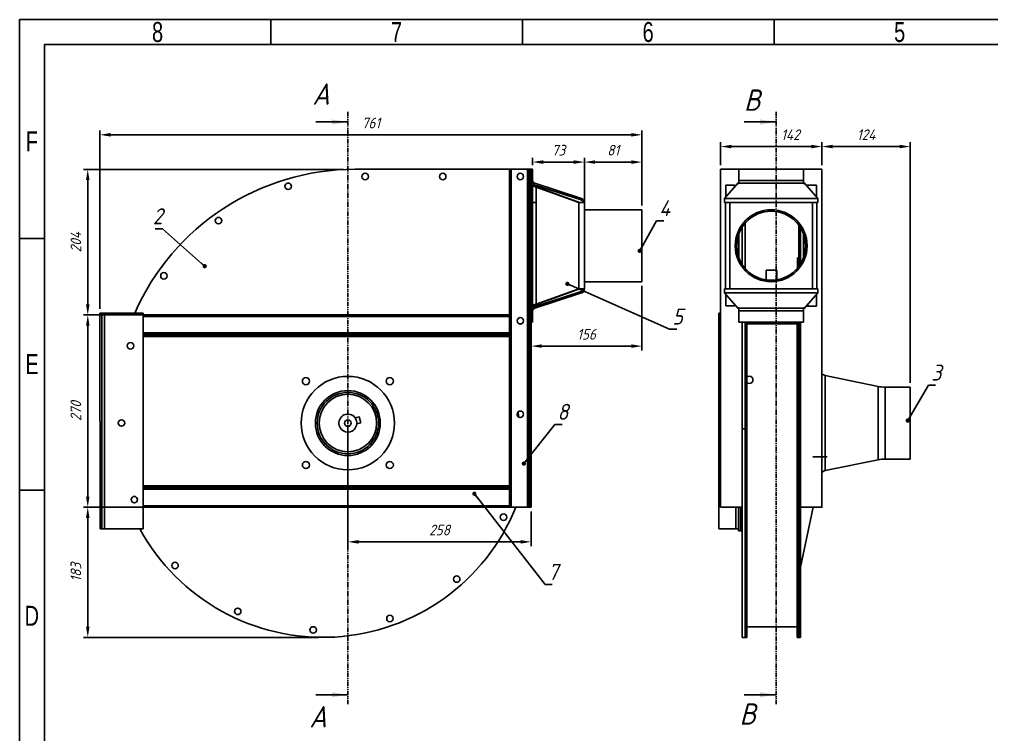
# Model space of a CAD drawing. Header units: millimetres. Extents: x -2169 to 6000, y -2300 to 596.
# Drawn here: x -2169 to -803, y -482 to 522 of the extents above; entities that cross this region are included whole.
import ezdxf

# ---------------------------------------------------------------- set-up
doc = ezdxf.new("R2010")
doc.units = ezdxf.units.MM
doc.header["$PDSIZE"] = -1
doc.linetypes.add('SLD-Phantom', pattern=[12.7, 6.35, -1.27, 1.27, -1.27, 1.27, -1.27])
doc.linetypes.add('SLD-Solid', pattern=[0])
doc.styles.add('GENISO', font='geniso.shx', dxfattribs={"oblique": 15})
doc.styles.add('SLDTEXTSTYLE0', font='TXT', dxfattribs={"width": 0.75})
doc.dimstyles.new('Scale', dxfattribs={"dimscale": 6, "dimtxt": 2.5, "dimasz": 2.5, "dimexe": 1, "dimexo": 1, "dimgap": 1.524, "dimtad": 1, "dimdec": 0, "dimzin": 0, "dimtxsty": 'GENISO', "dimcen": 2.5, "dimclrd": 1, "dimclre": 1, "dimclrt": 7, "dimadec": 0, "dimazin": 0, "dimtfac": 1, "dimtdec": 0, "dimtmove": 0, "dimatfit": 3, "dimfxl": 1, "dimtzin": 0, "dimlwd": -1, "dimlwe": -1, "dimarcsym": 0})
doc.dimstyles.new('Scale 1B2', dxfattribs={"dimscale": 6, "dimtxt": 2.5, "dimasz": 2.5, "dimexe": 1, "dimexo": 1, "dimgap": 1.524, "dimtad": 1, "dimdec": 0, "dimlfac": 0.5, "dimzin": 0, "dimtxsty": 'GENISO', "dimcen": 2.5, "dimclrd": 1, "dimclre": 1, "dimclrt": 7, "dimadec": 0, "dimazin": 0, "dimtfac": 1, "dimtdec": 0, "dimtmove": 0, "dimatfit": 3, "dimfxl": 1, "dimtzin": 0, "dimlwd": -1, "dimlwe": -1, "dimarcsym": 0})

# ---------------------------------------------------------------- blocks, each defined once
blk = doc.blocks.new('*D4')
at = {"color": 1, "transparency": 16777216}
for p, q in [((-2055.5, 115.5), (-2055.5, 365.9)), ((-1309, 359.9), (-2040.5, 359.9)), ((-1294, 260.6), (-1294, 365.9))]:
    blk.add_line(p, q, dxfattribs=at)
for points in [[(-2040.5, 362.4), (-2040.5, 357.4), (-2055.5, 359.9)], [(-1309, 362.4), (-1309, 357.4), (-1294, 359.9)]]:
    blk.add_solid(points, dxfattribs=at)
at = {"layer": 'Defpoints', "color": 0, "transparency": 16777216}
for p in [(-2055.5, 359.9), (-1294, 254.6), (-2055.5, 109.5)]:
    blk.add_point(p, dxfattribs=at)
at = {"color": 7, "transparency": 16777216, "insert": (-1674.8, 376.5), "char_height": 15, "attachment_point": 5, "style": 'GENISO'}
blk.add_mtext('761', dxfattribs=at)
blk = doc.blocks.new('*D5')
at = {"color": 1, "transparency": 16777216}
for p, q in [((-1294, 147.6), (-1294, 57.2)), ((-1449.7, 90.7), (-1449.7, 57.2)), ((-1309, 63.2), (-1434.7, 63.2))]:
    blk.add_line(p, q, dxfattribs=at)
for points in [[(-1434.7, 65.7), (-1434.7, 60.7), (-1449.7, 63.2)], [(-1309, 65.7), (-1309, 60.7), (-1294, 63.2)]]:
    blk.add_solid(points, dxfattribs=at)
at = {"layer": 'Defpoints', "color": 0, "transparency": 16777216}
for p in [(-1294, 153.6), (-1449.7, 96.7), (-1449.7, 63.2)]:
    blk.add_point(p, dxfattribs=at)
at = {"color": 7, "transparency": 16777216, "insert": (-1371.9, 79.8), "char_height": 15, "attachment_point": 5, "style": 'GENISO'}
blk.add_mtext('156', dxfattribs=at)
blk = doc.blocks.new('*D6')
at = {"color": 1, "transparency": 16777216}
for p, q in [((-2000.9, 106.9), (-2078.6, 106.9)), ((-2072.6, -148.1), (-2072.6, 91.9)), ((-2000.9, -163.1), (-2078.6, -163.1))]:
    blk.add_line(p, q, dxfattribs=at)
for points in [[(-2075.1, 91.9), (-2070.1, 91.9), (-2072.6, 106.9)], [(-2075.1, -148.1), (-2070.1, -148.1), (-2072.6, -163.1)]]:
    blk.add_solid(points, dxfattribs=at)
at = {"layer": 'Defpoints', "color": 0, "transparency": 16777216}
for p in [(-2072.6, 106.9), (-1994.9, 106.9), (-1994.9, -163.1)]:
    blk.add_point(p, dxfattribs=at)
at = {"color": 7, "transparency": 16777216, "insert": (-2089.3, -28.1), "char_height": 15, "attachment_point": 5, "rotation": 90, "style": 'GENISO'}
blk.add_mtext('270', dxfattribs=at)
blk = doc.blocks.new('*D8')
at = {"color": 1, "transparency": 16777216}
for p, q in [((-1707.2, -50.9), (-1707.2, -217.7)), ((-1449.6, -169), (-1449.6, -217.7)), ((-1464.6, -211.7), (-1692.2, -211.7))]:
    blk.add_line(p, q, dxfattribs=at)
for points in [[(-1692.2, -209.2), (-1692.2, -214.2), (-1707.2, -211.7)], [(-1464.6, -209.2), (-1464.6, -214.2), (-1449.6, -211.7)]]:
    blk.add_solid(points, dxfattribs=at)
at = {"layer": 'Defpoints', "color": 0, "transparency": 16777216}
for p in [(-1707.2, -44.9), (-1449.6, -163), (-1707.2, -211.7)]:
    blk.add_point(p, dxfattribs=at)
at = {"color": 7, "transparency": 16777216, "insert": (-1578.4, -195.1), "char_height": 15, "attachment_point": 5, "style": 'GENISO'}
blk.add_mtext('258', dxfattribs=at)
blk = doc.blocks.new('*D9')
at = {"color": 1, "transparency": 16777216}
for p, q in [((-1374.8, 260.6), (-1374.8, 327.6)), ((-1309, 321.6), (-1359.8, 321.6)), ((-1294, 260.6), (-1294, 327.6))]:
    blk.add_line(p, q, dxfattribs=at)
for points in [[(-1359.8, 324.1), (-1359.8, 319.1), (-1374.8, 321.6)], [(-1309, 324.1), (-1309, 319.1), (-1294, 321.6)]]:
    blk.add_solid(points, dxfattribs=at)
at = {"layer": 'Defpoints', "color": 0, "transparency": 16777216}
for p in [(-1374.8, 321.6), (-1374.8, 254.6), (-1294, 254.6)]:
    blk.add_point(p, dxfattribs=at)
at = {"color": 7, "transparency": 16777216, "insert": (-1334.4, 338.3), "char_height": 15, "attachment_point": 5, "style": 'GENISO'}
blk.add_mtext('81', dxfattribs=at)
blk = doc.blocks.new('*D10')
at = {"color": 1, "transparency": 16777216}
for p, q in [((-1447.7, 317.5), (-1447.7, 327.6)), ((-1389.8, 321.6), (-1432.7, 321.6)), ((-1374.8, 270.7), (-1374.8, 327.6))]:
    blk.add_line(p, q, dxfattribs=at)
for points in [[(-1432.7, 324.1), (-1432.7, 319.1), (-1447.7, 321.6)], [(-1389.8, 324.1), (-1389.8, 319.1), (-1374.8, 321.6)]]:
    blk.add_solid(points, dxfattribs=at)
at = {"layer": 'Defpoints', "color": 0, "transparency": 16777216}
for p in [(-1447.7, 321.6), (-1447.7, 311.5), (-1374.8, 264.7)]:
    blk.add_point(p, dxfattribs=at)
at = {"color": 7, "transparency": 16777216, "insert": (-1411.3, 338.3), "char_height": 15, "attachment_point": 5, "style": 'GENISO'}
blk.add_mtext('73', dxfattribs=at)
blk = doc.blocks.new('*D11')
at = {"color": 1, "transparency": 16777216}
for p, q in [((-1041.2, 317.5), (-1041.2, 349.4)), ((-932, 343.4), (-1026.2, 343.4)), ((-917, 11.6), (-917, 349.4))]:
    blk.add_line(p, q, dxfattribs=at)
for points in [[(-1026.2, 345.9), (-1026.2, 340.9), (-1041.2, 343.4)], [(-932, 345.9), (-932, 340.9), (-917, 343.4)]]:
    blk.add_solid(points, dxfattribs=at)
at = {"layer": 'Defpoints', "color": 0, "transparency": 16777216}
for p in [(-1041.2, 343.4), (-1041.2, 311.5), (-917, 5.6)]:
    blk.add_point(p, dxfattribs=at)
at = {"color": 7, "transparency": 16777216, "insert": (-979.1, 360), "char_height": 15, "attachment_point": 5, "style": 'GENISO'}
blk.add_mtext('124', dxfattribs=at)
blk = doc.blocks.new('*D12')
at = {"color": 1, "transparency": 16777216}
for p, q in [((-1183.5, 317.5), (-1183.5, 349.4)), ((-1056.2, 343.4), (-1168.5, 343.4)), ((-1041.2, 317.5), (-1041.2, 349.4))]:
    blk.add_line(p, q, dxfattribs=at)
for points in [[(-1168.5, 345.9), (-1168.5, 340.9), (-1183.5, 343.4)], [(-1056.2, 345.9), (-1056.2, 340.9), (-1041.2, 343.4)]]:
    blk.add_solid(points, dxfattribs=at)
at = {"layer": 'Defpoints', "color": 0, "transparency": 16777216}
for p in [(-1183.5, 343.4), (-1183.5, 311.5), (-1041.2, 311.5)]:
    blk.add_point(p, dxfattribs=at)
at = {"color": 7, "transparency": 16777216, "insert": (-1085.5, 360), "char_height": 15, "attachment_point": 5, "style": 'GENISO'}
blk.add_mtext('142', dxfattribs=at)
blk = doc.blocks.new('*D13')
at = {"color": 1, "transparency": 16777216}
for p, q in [((-1713.2, -163.1), (-2078.6, -163.1)), ((-2072.6, -178.1), (-2072.6, -330.8)), ((-1748.5, -345.8), (-2078.6, -345.8))]:
    blk.add_line(p, q, dxfattribs=at)
for points in [[(-2075.1, -178.1), (-2070.1, -178.1), (-2072.6, -163.1)], [(-2075.1, -330.8), (-2070.1, -330.8), (-2072.6, -345.8)]]:
    blk.add_solid(points, dxfattribs=at)
at = {"layer": 'Defpoints', "color": 0, "transparency": 16777216}
for p in [(-1707.2, -163.1), (-2072.6, -345.8), (-1742.5, -345.8)]:
    blk.add_point(p, dxfattribs=at)
at = {"color": 7, "transparency": 16777216, "insert": (-2089.3, -254.4), "char_height": 15, "attachment_point": 5, "rotation": 90, "style": 'GENISO'}
blk.add_mtext('183', dxfattribs=at)
blk = doc.blocks.new('*D14')
at = {"color": 1, "transparency": 16777216}
for p, q in [((-1713.2, 311.3), (-2078.6, 311.3)), ((-2072.6, 121.9), (-2072.6, 296.3)), ((-1713.2, 106.9), (-2078.6, 106.9))]:
    blk.add_line(p, q, dxfattribs=at)
for points in [[(-2075.1, 296.3), (-2070.1, 296.3), (-2072.6, 311.3)], [(-2075.1, 121.9), (-2070.1, 121.9), (-2072.6, 106.9)]]:
    blk.add_solid(points, dxfattribs=at)
at = {"layer": 'Defpoints', "color": 0, "transparency": 16777216}
for p in [(-2072.6, 311.3), (-1707.2, 311.3), (-1707.2, 106.9)]:
    blk.add_point(p, dxfattribs=at)
at = {"color": 7, "transparency": 16777216, "insert": (-2089.3, 209.1), "char_height": 15, "attachment_point": 5, "rotation": 90, "style": 'GENISO'}
blk.add_mtext('204', dxfattribs=at)

msp = doc.modelspace()

# ---------------------------------------------------------------- linework, layer by layer
at = {"color": 7, "linetype": 'SLD-Solid'}
for p, q in [((-2168.6, -1506.5), (-2168.6, 521.9)), ((-2168.6, 521.9), (658.4, 521.9)), ((-1815.2, 486.6), (-1815.2, 521.9)), ((-1461.8, 486.6), (-1461.8, 521.9)), ((-1108.4, 486.6), (-1108.4, 521.9)), ((-2133.2, -1471.1), (-2133.2, 486.6)), ((-2133.2, 486.6), (623.1, 486.6)), ((-2133.2, 214.5), (-2168.6, 214.5)), ((-2133.2, -138.9), (-2168.6, -138.9))]:
    msp.add_line(p, q, dxfattribs=at)
at = {"color": 3, "linetype": 'SLD-Phantom'}
for p, q in [((-1707.2, 392.1), (-1707.2, -440.6)), ((-1105.6, 392.1), (-1105.6, -440.6))]:
    msp.add_line(p, q, dxfattribs=at)
at = {"color": 3, "linetype": 'SLD-Solid'}
for p, q in [((-1752.1, 377.9), (-1707.2, 377.9)), ((-1150.4, 377.9), (-1105.6, 377.9)), ((-1449.7, 311.5), (-1697.1, 311.5)), ((-1480, 311.5), (-1697.1, 311.5)), ((-1697.1, 311.5), (-1697.1, 311.5)), ((-1480, 311.5), (-1480, -132.8)), ((-1480, 311.5), (-1478, 311.5)), ((-1478, 311.5), (-1478, -163.1)), ((-1478, 311.5), (-1454.8, 311.5)), ((-1449.7, 311.5), (-1457.9, 311.5)), ((-1454.8, 311.5), (-1454.8, -163.1)), ((-1454.8, 311.5), (-1452.7, 311.5)), ((-1452.7, 311.5), (-1452.7, -163.1)), ((-1452.7, 311.5), (-1450.7, 311.5)), ((-1450.7, 311.5), (-1450.7, -163.1)), ((-1450.7, 311.5), (-1449.7, 311.5)), ((-1449.7, 311.5), (-1449.7, 311.5)), ((-1449.7, 311.5), (-1449.7, -163.1)), ((-1449.7, 311.5), (-1449.7, 311.5)), ((-1449.7, 311.5), (-1447.7, 311.5)), ((-1447.7, 295.7), (-1447.7, 311.5)), ((-1183.5, 311.5), (-1158, 311.5)), ((-1183.5, 311.5), (-1183.5, -163.1)), ((-1158, 311.5), (-1067.1, 311.5)), ((-1158, 295.7), (-1158, 311.5)), ((-1149.2, 311.5), (-1146.7, 311.5)), ((-1149.2, 311.5), (-1149.2, 311.5)), ((-1146.7, 311.5), (-1146.7, 311.5)), ((-1076, 311.5), (-1073.5, 311.5)), ((-1076, 311.5), (-1076, 311.5)), ((-1073.5, 311.5), (-1073.5, 311.5)), ((-1071.5, 311.5), (-1071.5, 311.5)), ((-1041.2, 311.5), (-1071.5, 311.5)), ((-1067.1, 311.5), (-1067.1, 295.7)), ((-1041.2, -163), (-1041.2, 311.5)), ((-1447.7, 295.7), (-1449.7, 295.7)), ((-1449.7, 289), (-1449.7, 295.6)), ((-1449.7, 289.3), (-1449.5, 289)), ((-1447.7, 289.3), (-1449.7, 289.3)), ((-1449.7, 289), (-1447.8, 289)), ((-1447.7, 264.7), (-1447.8, 289)), ((-1446.1, 292.3), (-1446.8, 290.3)), ((-1379.6, 268.5), (-1446.8, 290.3)), ((-1379, 270.4), (-1446.1, 292.3)), ((-1178, 270.4), (-1159, 292.3)), ((-1176.3, 272.4), (-1176.3, 289)), ((-1176.3, 289), (-1164, 289)), ((-1164, 289), (-1164, 289)), ((-1164, 289), (-1164, 286.4)), ((-1159, 292.3), (-1159, 291.5)), ((-1159, 291.5), (-1158, 291.5)), ((-1158, 295.7), (-1158, 291.9)), ((-1067.1, 295.7), (-1158, 295.7)), ((-1158, 291.5), (-1158, 291.9)), ((-1158, 291.9), (-1067.1, 291.9)), ((-1067.1, 291.9), (-1067.1, 295.7)), ((-1067.1, 291.9), (-1067.1, 291.5)), ((-1067.1, 291.5), (-1066.1, 291.5)), ((-1066.1, 291.5), (-1066.1, 292.3)), ((-1066.1, 292.3), (-1047.1, 270.4)), ((-1061, 289.3), (-1048.7, 289.3)), ((-1061, 286.4), (-1061, 289.3)), ((-1048.7, 289.3), (-1048.7, 272.3)), ((-1442.1, 286.4), (-1443.7, 286.8)), ((-1442.6, 264.7), (-1442.7, 286.4)), ((-1382.5, 264.7), (-1442.7, 286.4)), ((-1442.7, 286.4), (-1442.1, 286.4)), ((-1442.1, 286.7), (-1381.9, 264.7)), ((-1442.1, 286.7), (-1442.1, 286.4)), ((-1381.9, 264.7), (-1442.1, 286.4)), ((-1449.7, 264.7), (-1449.7, 264.7)), ((-1446.9, 264.7), (-1449.7, 264.7)), ((-1449.7, 264.7), (-1447.7, 264.7)), ((-1449.7, 264.7), (-1447.7, 264.7)), ((-1447.7, 264.7), (-1449.7, 264.7)), ((-1447.7, 119.8), (-1447.7, 264.7)), ((-1447.7, 264.7), (-1447.7, 264.7)), ((-1442.6, 264.7), (-1447.7, 264.7)), ((-1442.6, 264.7), (-1446.9, 264.7)), ((-1442.6, 122.3), (-1442.6, 264.7)), ((-1382.5, 143.5), (-1382.5, 264.7)), ((-1382.5, 264.7), (-1376.8, 264.7)), ((-1379.6, 268.5), (-1379, 270.4)), ((-1379, 268.3), (-1378.1, 270)), ((-1376.8, 264.7), (-1374.8, 264.7)), ((-1374.8, 264.7), (-1374.8, 143.5)), ((-1178.2, 264.7), (-1178.2, 270)), ((-1178.2, 264.7), (-1170.8, 264.7)), ((-1178, 270.4), (-1047.1, 270.4)), ((-1176.8, 264.7), (-1176.8, 143.5)), ((-1054.3, 264.7), (-1170.8, 264.7)), ((-1170.8, 264.7), (-1170.8, 143.5)), ((-1054.3, 143.5), (-1054.3, 264.7)), ((-1046.9, 264.7), (-1054.3, 264.7)), ((-1048.2, 143.5), (-1048.2, 264.7)), ((-1046.9, 270), (-1046.9, 264.7)), ((-1294, 254.6), (-1374.8, 254.6)), ((-1294, 254.6), (-1294, 213.5)), ((-1149.2, 172.4), (-1149.2, 235.8)), ((-1073.5, 175.4), (-1073.5, 232.8)), ((-1158.2, 188), (-1158.2, 220.3)), ((-1158, 187.4), (-1158, 220.9)), ((-1153.2, 230.4), (-1153.2, 177.8)), ((-1071.5, 178.4), (-1071.5, 229.8)), ((-1067.1, 220.9), (-1067.1, 187.4)), ((-1066.8, 220.3), (-1066.8, 188)), ((-1294, 213.5), (-1294, 153.6)), ((-1073.5, 187.3), (-1075.5, 187.3)), ((-1075.5, 187.3), (-1075.5, 172.8)), ((-1104.4, 169.6), (-1119.5, 169.6)), ((-1119.5, 169.6), (-1119.5, 156.2)), ((-1104.4, 169.6), (-1104.4, 156.3)), ((-1374.8, 153.6), (-1294, 153.6)), ((-1446.8, 117.9), (-1379.6, 139.7)), ((-1446.1, 116), (-1379, 137.8)), ((-1442.6, 122.3), (-1382.5, 143.5)), ((-1442.1, 122.3), (-1381.9, 143.5)), ((-1442.1, 121.8), (-1381.9, 143.5)), ((-1376.8, 143.5), (-1382.5, 143.5)), ((-1379.6, 139.7), (-1379, 137.8)), ((-1379, 140), (-1378.1, 138.2)), ((-1376.8, 143.5), (-1374.8, 143.5)), ((-1178.2, 143.5), (-1170.8, 143.5)), ((-1178.2, 138.2), (-1178.2, 143.5)), ((-1047.1, 137.8), (-1178, 137.8)), ((-1159, 116), (-1178, 137.8)), ((-1170.8, 143.5), (-1054.3, 143.5)), ((-1047.1, 137.8), (-1066.1, 116)), ((-1046.9, 143.5), (-1054.3, 143.5)), ((-1046.9, 143.5), (-1046.9, 138.2)), ((-1176.3, 119.8), (-1176.3, 135.9)), ((-1048.7, 135.9), (-1048.7, 119.2)), ((-2055.4, -193.4), (-2055.5, 109.5)), ((-2055.5, 109.5), (-2052.9, 109.5)), ((-2052.9, -193.4), (-2052.9, 109.5)), ((-1994.9, 79.6), (-1994.9, 109.5)), ((-1449.7, 113.1), (-1449.7, 119.8)), ((-1449.7, 119.8), (-1447.7, 119.8)), ((-1447.7, 119.2), (-1449.7, 119.2)), ((-1447.7, 112.5), (-1449.7, 112.5)), ((-1447.7, 96.7), (-1447.7, 112.5)), ((-1446.1, 116), (-1446.8, 117.9)), ((-1442.6, 122.3), (-1442.1, 122.3)), ((-1442.1, 122.3), (-1442.1, 121.8)), ((-1186.1, -193.4), (-1186.1, 109.5)), ((-1186.1, 109.5), (-1183.5, 109.5)), ((-1164.1, 119.8), (-1176.3, 119.8)), ((-1164.1, 121.8), (-1164.1, 119.8)), ((-1164.1, 119.8), (-1162.7, 120.3)), ((-1164.1, 119.8), (-1162.6, 120.1)), ((-1158, 116.7), (-1159, 116.7)), ((-1159, 116.7), (-1159, 116)), ((-1158, 116.4), (-1158, 116.7)), ((-1067.1, 116.4), (-1158, 116.4)), ((-1158, 116.4), (-1158, 112.5)), ((-1158, 112.5), (-1067.1, 112.5)), ((-1158, 96.7), (-1158, 112.5)), ((-1067.1, 116.7), (-1067.1, 116.4)), ((-1066.1, 116.7), (-1067.1, 116.7)), ((-1067.1, 112.5), (-1067.1, 116.4)), ((-1067.1, 112.5), (-1067.1, 96.7)), ((-1066.1, 116), (-1066.1, 116.7)), ((-1061, 119.2), (-1061, 121.8)), ((-1048.7, 119.2), (-1061, 119.2)), ((-2048.9, -193.4), (-2048.9, 109.2)), ((-1480, 106.9), (-1994.9, 106.9)), ((-1480, 104.9), (-1994.9, 104.9)), ((-1480, 106.9), (-1480, 104.9)), ((-1480, 104.9), (-1480, 81.6)), ((-1449.6, -163), (-1449.7, 96.7)), ((-1449.7, 96.7), (-1447.7, 96.7)), ((-1067.1, 96.7), (-1158, 96.7)), ((-1153.2, 96.7), (-1153.2, -163.1)), ((-1153.2, -53), (-1153.2, 96.7)), ((-1149.2, 96.7), (-1149.2, 94.4)), ((-1149.2, -52.2), (-1149.2, 96.7)), ((-1146.7, 96.7), (-1146.7, 94.4)), ((-1076, 94.4), (-1076, 96.7)), ((-1073.5, 94.4), (-1073.5, 96.7)), ((-1073.5, -52.2), (-1073.5, 96.7)), ((-1071.5, -163), (-1071.5, 96.7)), ((-1466.3, 94.4), (-1463.4, 94.4)), ((-1149.2, 94.4), (-1146.7, 94.4)), ((-1146.7, 94.4), (-1076, 94.4)), ((-1146.7, -345.8), (-1146.7, 94.4)), ((-1076, -345.8), (-1076, 94.4)), ((-1076, 94.4), (-1073.5, 94.4)), ((-1480, 81.6), (-1994.9, 81.6)), ((-1480, 79.6), (-1994.9, 79.6)), ((-1994.9, 79.6), (-1994.9, 77.6)), ((-1480, 77.6), (-1994.9, 77.6)), ((-1994.9, 77.6), (-1994.9, 76.6)), ((-1480, 76.6), (-1994.9, 76.6)), ((-1994.9, -193.4), (-1994.9, 76.6)), ((-1480, 81.6), (-1480, 79.6)), ((-1480, 79.6), (-1480, 77.6)), ((-1480, 77.6), (-1480, 76.6)), ((-962.4, 6.6), (-1036.5, 21.9)), ((-1036.5, 21.9), (-1036.5, -111.7)), ((-962.4, 6.6), (-962.4, -96.4)), ((-917, 5.6), (-952.2, 5.6)), ((-952.2, 5.6), (-952.2, -95.4)), ((-917, 5.6), (-917, -95.4)), ((-1691.5, -36), (-1697, -37.5)), ((-1689.1, -44.5), (-1691.5, -36)), ((-1694.6, -46), (-1689.1, -44.5)), ((-1449.7, -53.8), (-1449.7, -52.2)), ((-1153.2, -53), (-1149.2, -53)), ((-1149.2, -345.8), (-1149.2, -52.2)), ((-1073.5, -345.8), (-1073.5, -52.2)), ((-1073.5, -53), (-1071.5, -53)), ((-1053.9, -92.2), (-1033.7, -92.2)), ((-952.2, -95.4), (-917, -95.4)), ((-1036.5, -111.7), (-962.4, -96.4)), ((-1994.9, -133.8), (-1994.9, -132.8)), ((-1994.9, -132.8), (-1480, -132.8)), ((-1994.9, -133.8), (-1480, -133.8)), ((-1994.9, -135.8), (-1994.9, -133.8)), ((-1994.9, -135.8), (-1480, -135.8)), ((-1994.9, -137.8), (-1994.9, -135.8)), ((-1480, -133.8), (-1480, -132.8)), ((-1480, -135.8), (-1480, -133.8)), ((-1480, -137.8), (-1480, -135.8)), ((-1994.9, -137.8), (-1480, -137.8)), ((-1994.9, -161), (-1994.9, -137.8)), ((-1480, -161), (-1480, -137.8)), ((-1994.9, -161), (-1480, -161)), ((-1994.9, -163.1), (-1994.9, -161)), ((-1994.9, -163.1), (-1480, -163.1)), ((-1480, -163.1), (-1480, -161)), ((-1480, -163.1), (-1478, -163.1)), ((-1478, -163.1), (-1454.8, -163.1)), ((-1464.8, -163.1), (-1471.2, -163.1)), ((-1454.8, -163.1), (-1452.7, -163.1)), ((-1452.7, -163.1), (-1450.7, -163.1)), ((-1450.7, -163.1), (-1449.7, -163.1)), ((-1449.6, -163), (-1449.7, -163)), ((-1183.5, -163.1), (-1153.2, -163.1)), ((-1162.3, -163.1), (-1162.3, -193.4)), ((-1158.3, -196.4), (-1158.3, -163.1)), ((-1155.8, -196.4), (-1155.8, -163.1)), ((-1154.2, -163.1), (-1154.4, -163.1)), ((-1153.2, -163.1), (-1154.2, -163.1)), ((-1153.2, -345.8), (-1153.2, -163.1)), ((-1071.5, -247.4), (-1053.6, -163)), ((-1071.5, -163), (-1071.5, -163.1)), ((-1041.2, -163), (-1071.5, -163)), ((-1071.5, -345.8), (-1071.5, -163)), ((-1071.5, -163.1), (-1070.4, -163.1)), ((-1066.4, -163), (-1068.4, -163)), ((-1068.4, -163.1), (-1068.4, -163)), ((-1066.4, -163), (-1043.2, -163)), ((-1041.2, -163), (-1041.2, -163)), ((-1162.3, -193.4), (-1186.1, -193.4)), ((-1162.3, -193.4), (-1186.1, -193.4)), ((-1186.1, -193.4), (-1186.1, -193.4)), ((-1162.3, -193.4), (-1162.3, -193.4)), ((-1155.8, -196.4), (-1158.3, -196.4)), ((-1153.2, -196.4), (-1155.8, -196.4)), ((-1146.7, -331.1), (-1076, -331.1)), ((-1153.2, -345.8), (-1149.2, -345.8)), ((-1149.2, -345.8), (-1146.7, -345.8)), ((-1076, -345.8), (-1073.5, -345.8)), ((-1073.5, -345.8), (-1071.5, -345.8)), ((-1752.1, -426.4), (-1707.2, -426.4)), ((-1150.4, -426.4), (-1105.6, -426.4))]:
    msp.add_line(p, q, dxfattribs=at)
at = {"color": 3}
for p, q in [((-2052.9, 109.5), (-1994.9, 109.5)), ((-2055.4, -193.4), (-1994.9, -193.4))]:
    msp.add_line(p, q, dxfattribs=at)
at = {"color": 3, "linetype": 'SLD-Solid', "flags": 128}
for points in [[(-1467.4, -36.3), (-1467.4, -35.5), (-1467.9, -29.2)], [(-1070.4, -163.1), (-1070.1, -163.1), (-1069.7, -163.1), (-1069.3, -163.1), (-1069, -163.1), (-1068.8, -163.1), (-1068.6, -163.1), (-1068.5, -163.1), (-1068.4, -163.1)], [(-1043.2, -163), (-1042.8, -163), (-1042.4, -163), (-1042.1, -163), (-1041.8, -163), (-1041.5, -163), (-1041.3, -163), (-1041.2, -163), (-1041.2, -163)], [(-1162.3, -193.4), (-1161.5, -193.4), (-1160.8, -193.4), (-1160.1, -193.4), (-1159.5, -193.4), (-1159, -193.4), (-1158.6, -193.4), (-1158.4, -193.4), (-1158.3, -193.4)], [(-1162.3, -193.4), (-1161, -193.4), (-1159.8, -193.4), (-1158.7, -193.4), (-1158.3, -193.4)]]:
    msp.add_lwpolyline(points, dxfattribs=at)
at = {"color": 3, "linetype": 'SLD-Solid'}
for centre, radius in [((-1682.9, 301.4), 4.54), ((-1573.9, 301.4), 4.54), ((-1464.9, 301.4), 4.54), ((-1791.1, 287.6), 4.54), ((-1112.5, 204.1), 50.5), ((-1112.5, 204.1), 48.5), ((-1888.9, 239.4), 4.54), ((-1965.6, 161.9), 4.54), ((-1464.9, 98.7), 4.54), ((-2012.6, 63.5), 4.54), ((-1707.2, -44.9), 65.6), ((-1766.1, 14), 5.05), ((-1648.3, 14), 5.05), ((-1143.1, 15.8), 5.05), ((-1707.2, -44.9), 45.6), ((-1707.2, -44.9), 43.1), ((-1707.2, -44.9), 40.4), ((-2025.2, -44.8), 4.54), ((-1707.2, -44.9), 4.54), ((-1464.9, -32.5), 4.54), ((-1766.1, -103.8), 5.05), ((-1648.3, -103.8), 5.05), ((-2007.2, -152.4), 4.54), ((-1488.5, -177), 4.54), ((-1950, -245), 4.54), ((-1554.3, -264), 4.54), ((-1861.9, -309.3), 4.54), ((-1648.1, -319.4), 4.54), ((-1756, -335.4), 4.54)]:
    msp.add_circle(centre, radius, dxfattribs=at)
for centre, radius, start, end in [((-1697.1, -26.7), 338.2, 90, 156.2391), ((-1697.1, -26.7), 338.2, 90, 156.239), ((-1443.7, 295.7), 6.06, 180, 239.5398), ((-1443.7, 295.7), 4.04, 180, 252), ((-1449.3, 946.8), 682.1, 269.961, 270.1935), ((-1449.1, 2128.9), 1864.2, 270.0432, 270.2), ((-1380.9, 264.7), 4.04, 62.3852, 72), ((-1380.9, 264.7), 6.06, 62.3852, 72), ((-1380.9, 264.7), 4.04, 0, 62.3852), ((-1380.9, 264.7), 6.06, 0, 62.3852), ((-1380.9, 143.5), 4.04, 288, 297.6148), ((-1380.9, 143.5), 4.04, 297.6148, 360), ((-1380.9, 143.5), 6.06, 288, 297.6148), ((-1380.9, 143.5), 6.06, 297.6148, 360), ((-1443.7, 112.5), 6.06, 120.4602, 180), ((-1443.7, 112.5), 4.04, 108, 180), ((-1034.5, 31.7), 10.1, 228.6129, 258.3664), ((-952.2, 56), 50.5, 258.3664, 270), ((-1707.2, -44.9), 12.6, 35.9736, 354.9615), ((-1707.2, -44.9), 12.6, 354.9615, 35.9736), ((-1464.8, -32.5), 4.54, 92.698, 272.6714), ((-1464.8, -32.5), 4.54, 132.9493, 180.0088), ((-1464.8, -32.5), 4.54, 180.0088, 235.468), ((-952.2, -145.9), 50.5, 90, 101.6336), ((-1034.5, -121.6), 10.1, 101.6336, 131.3871), ((-1742.5, -53), 292.8, 208.6495, 337.918), ((-1742.5, -53), 292.8, 208.6496, 337.9179)]:
    msp.add_arc(centre, radius, start, end, dxfattribs=at)
for centre, start_param, end_param in [((-1177.6, 264.7), 0.314159, 0.48197), ((-1047.4, 264.7), 5.801215, 5.969026), ((-1177.6, 143.5), 2.659623, 2.827433), ((-1047.4, 143.5), 3.455752, 3.623562)]:
    msp.add_ellipse(centre, major_axis=(0, 6.06), ratio=0.188712, start_param=start_param, end_param=end_param, dxfattribs=at)
for points, knots in [([(-1442.7, 286.4), (-1443.1, 286.6), (-1444.1, 286.9), (-1445.5, 287.4), (-1446.7, 287.9), (-1447.5, 288.4), (-1447.8, 288.8), (-1447.8, 289), (-1447.8, 289)], [0, 0, 0, 0, 0.194468, 0.388977, 0.583488, 0.777998, 0.972509, 1, 1, 1, 1]), ([(-1447.7, 289.3), (-1447.6, 289.1), (-1447.5, 288.8), (-1446.8, 288.3), (-1445.6, 287.8), (-1444.6, 287.4), (-1444.1, 287.2), (-1444, 287.2)], [0, 0, 0, 0, 0.240306, 0.480661, 0.72102, 0.961378, 1, 1, 1, 1]), ([(-1446.1, 287.7), (-1445.7, 287.6), (-1444.6, 287.3), (-1443.2, 287), (-1442.3, 286.8), (-1442.1, 286.7)], [0, 0, 0, 0, 0.326224, 0.829017, 1, 1, 1, 1]), ([(-1162.2, 288.5), (-1162.6, 288.6), (-1163.2, 288.8), (-1163.8, 288.9), (-1164, 289)], [0, 0, 0, 0, 0.621693, 1, 1, 1, 1]), ([(-1162.4, 288.4), (-1162.4, 288.4), (-1162.8, 288.6), (-1163.4, 288.8), (-1164, 289), (-1164, 289)], [0, 0, 0, 0, 0.059298, 0.883511, 1, 1, 1, 1]), ([(-1061, 289.3), (-1061.7, 289.2), (-1062.4, 289), (-1063, 288.8), (-1063.1, 288.8)], [0, 0, 0, 0, 0.947119, 1, 1, 1, 1]), ([(-1061, 289.3), (-1061.5, 289.1), (-1062.2, 288.9), (-1062.7, 288.7), (-1062.9, 288.6)], [0, 0, 0, 0, 0.715946, 1, 1, 1, 1]), ([(-1449.1, 119.8), (-1449.4, 119.6), (-1449.7, 119.4), (-1449.7, 119.2), (-1449.7, 119.2)], [0, 0, 0, 0, 0.724842, 1, 1, 1, 1]), ([(-1447.7, 119.8), (-1447.6, 120), (-1447.5, 120.3), (-1446.8, 120.8), (-1445.6, 121.3), (-1444.3, 121.7), (-1443.2, 122.1), (-1442.7, 122.3), (-1442.6, 122.3)], [0, 0, 0, 0, 0.193836, 0.387709, 0.581585, 0.775458, 0.969331, 1, 1, 1, 1]), ([(-1444, 121.3), (-1444, 121.3), (-1444.5, 121.1), (-1445.4, 120.8), (-1446.6, 120.3), (-1447.4, 119.8), (-1447.7, 119.4), (-1447.7, 119.2), (-1447.7, 119.2)], [0, 0, 0, 0, 0.006707, 0.246378, 0.486045, 0.725717, 0.96539, 1, 1, 1, 1]), ([(-1442.1, 121.8), (-1442.7, 121.6), (-1444.1, 121.3), (-1445.9, 120.9), (-1446.7, 120.6), (-1447, 120.5)], [0, 0, 0, 0, 0.384397, 0.782424, 1, 1, 1, 1]), ([(-1443.7, 121.9), (-1443.4, 122), (-1442.8, 122.1), (-1442.3, 122.2), (-1442.1, 122.3)], [0, 0, 0, 0, 0.554744, 1, 1, 1, 1]), ([(-1062.9, 119.6), (-1062.5, 119.5), (-1061.9, 119.4), (-1061.2, 119.2), (-1061, 119.2)], [0, 0, 0, 0, 0.632322, 1, 1, 1, 1]), ([(-1062.7, 119.8), (-1062.7, 119.8), (-1062.2, 119.6), (-1061.6, 119.4), (-1061.1, 119.2), (-1061, 119.2)], [0, 0, 0, 0, 0.08696, 0.8847886, 1, 1, 1, 1])]:
    msp.add_open_spline(points, degree=3, knots=knots, dxfattribs=at)
for points in [[(-1707.2, 377.9), (-1729.6, 381.5), (-1729.6, 374.3)], [(-1105.6, 377.9), (-1128, 381.5), (-1128, 374.3)], [(-1707.2, -426.4), (-1729.6, -422.8), (-1729.6, -430)], [(-1105.6, -426.4), (-1128, -422.8), (-1128, -430)]]:
    msp.add_solid(points, dxfattribs=at)

# ---------------------------------------------------------------- texts
at = {"color": 7, "linetype": 'Continuous', "char_height": 28, "attachment_point": 2, "style": 'SLDTEXTSTYLE0'}
for s, insert in [('8', (-1974.5, 518.3)), ('7', (-1638.8, 518.3)), ('6', (-1285.4, 518.3)), ('5', (-932, 518.3)), ('F', (-2151.2, 364.6)), ('E', (-2150.9, 51.9)), ('D', (-2151.2, -301.5))]:
    msp.add_mtext(s, dxfattribs=dict(at, insert=insert))
at = {"color": 7, "attachment_point": 5, "style": 'GENISO'}
for s, insert, char_height in [('A', (-1744.9, 417.1), 30), ('B', (-1139.2, 408.6), 30), ('4', (-1262.2, 256.8), 22.5), ('2', (-1974.3, 245.5), 22.5), ('5', (-1243.9, 104.7), 22.5), ('3', (-880.4, 26), 22.5), ('8', (-1405.2, -29.1), 22.5), ('7', (-1418.9, -253.9), 22.5), ('A', (-1749.1, -457.3), 30), ('B', (-1145.5, -453.5), 30)]:
    msp.add_mtext(s, dxfattribs=dict(at, insert=insert, char_height=char_height))

# ---------------------------------------------------------------- dimensions: what is measured, and where the dimension line sits
for base, p1, p2, picture, middle in [((-2055.4538, 359.9027), (-1294.0464, 254.592), (-2055.4538, 109.5351), '*D4', (-1674.7501, 376.5467)), ((-1041.2, 343.4), (-917, 5.6), (-1041.2, 311.5), '*D11', (-979.1, 360)), ((-1447.7, 321.6), (-1374.8, 264.7), (-1447.7, 311.5), '*D10', (-1411.3, 338.3)), ((-1374.8, 321.6), (-1294, 254.6), (-1374.8, 254.6), '*D9', (-1334.4, 338.3)), ((-1449.7, 63.2), (-1294, 153.6), (-1449.7, 96.7), '*D5', (-1371.9, 79.8)), ((-1707.2, -211.7), (-1449.6, -163), (-1707.2, -44.9), '*D8', (-1578.4, -195.1))]:
    dim = msp.add_linear_dim(base=base, p1=p1, p2=p2, dimstyle='Scale')
    dim.commit()
    dim.dimension.update_dxf_attribs({"geometry": picture, "text_midpoint": middle})
dim = msp.add_linear_dim(base=(-1183.5, 343.4), p1=(-1041.2, 311.5), p2=(-1183.5, 311.5), dimstyle='Scale')
dim.commit()
dim.dimension.update_dxf_attribs({"geometry": '*D12', "text_midpoint": (-1085.5, 343.4), "dimtype": 160})
for base, p1, p2, picture, middle in [((-2072.6, 311.3), (-1707.2, 106.9), (-1707.2, 311.3), '*D14', (-2089.3, 209.1)), ((-2072.6, 106.9), (-1994.9, -163.1), (-1994.9, 106.9), '*D6', (-2089.3, -28.1)), ((-2072.6, -345.8), (-1707.2, -163.1), (-1742.5, -345.8), '*D13', (-2089.3, -254.4))]:
    dim = msp.add_linear_dim(base=base, p1=p1, p2=p2, angle=90, dimstyle='Scale')
    dim.commit()
    dim.dimension.update_dxf_attribs({"geometry": picture, "text_midpoint": middle})

# ---------------------------------------------------------------- leaders
at = {"color": 5}
for points in [[(-1297.2, 197), (-1273.5, 239), (-1263.4, 239)], [(-1908.4, 175.5), (-1967.6, 227.7), (-1977.7, 227.7)], [(-1398.8, 150.6), (-1255.1, 86.9), (-1245, 86.9)], [(-920.7, -41.4), (-891.7, 8.3), (-881.6, 8.3)], [(-1460, -101.8), (-1416.4, -46.8), (-1406.3, -46.8)], [(-1529.5, -144.1), (-1430.2, -271.6), (-1420.1, -271.6)]]:
    msp.add_leader(points, dimstyle='Scale 1B2', override={"dimasz": 1, "dimldrblk": 'Dot'}, dxfattribs=at)

doc.saveas('drawing.dxf')
